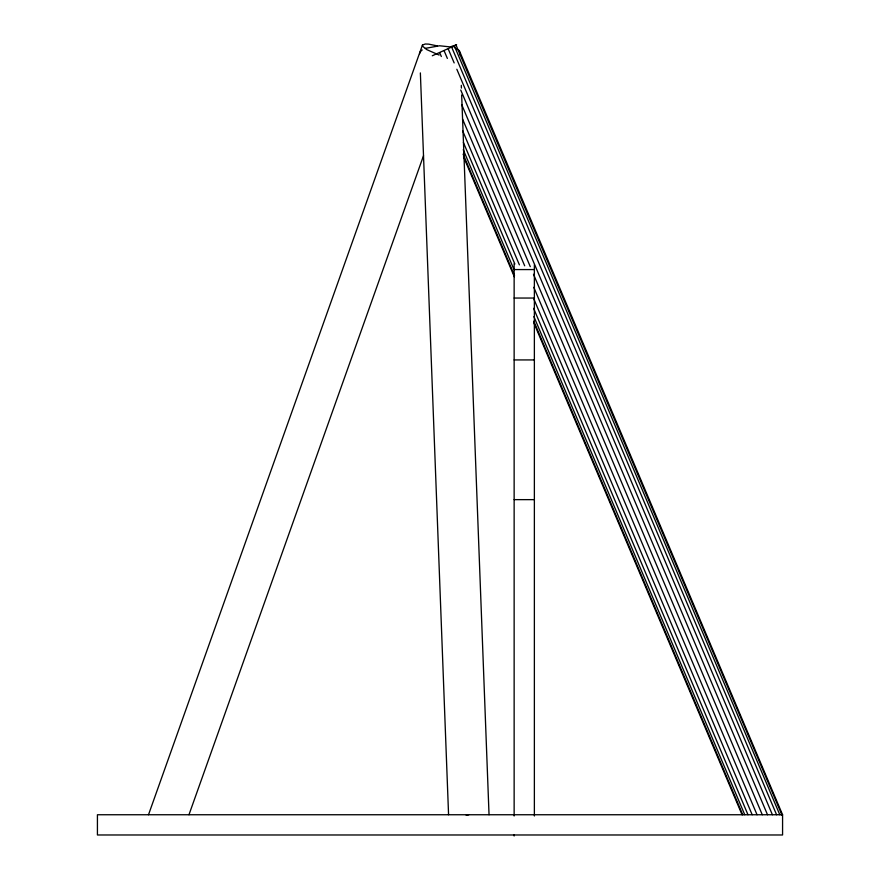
<?xml version="1.0" encoding="UTF-8"?>
<svg xmlns="http://www.w3.org/2000/svg" width="880" height="880" viewBox="0 0 880 880"><rect width="100%" height="100%" fill="white"/><g stroke="black" fill="none" stroke-linecap="round" stroke-linejoin="round"><path stroke-width="1.32" d="M455.026 47.905L459.283 50.523L782.573 814.748L782.573 834.977L97.427 834.977L97.427 814.748L782.573 814.748L781.891 814.913M419.628 53.68L420.244 51.777L422.202 49.973M148.5 814.748L422.433 45.078L425.26 44L428.692 44.132L437.14 45.87M188.969 814.748L423.522 155.705M432.3 55.77L456.61 44.814L451.385 46.486M425.348 48.367L439.56 45.771L452.87 47.19M466.202 815.265L468.809 814.748M514.14 269.566L534.369 269.566M514.14 298.045L534.369 298.045M514.14 359.931L534.369 359.931M514.14 499.642L534.369 499.642M439.109 55.066L426.745 49.61L422.686 46.288L422.433 45.078M456.093 45.232L782.034 815.254M454.443 46.112L779.801 814.748M451.77 47.399L776.589 814.748M448.261 49.005L454.157 62.931M456.83 69.256L772.398 814.748M444.147 50.82L447.359 58.41M460.746 90.035L767.514 814.748M439.714 52.723L441.331 56.518M461.692 104.621L530.277 266.651M533.489 274.241L762.278 814.748M462.572 119.086L524.678 265.804M533.786 287.309L757.042 814.748M462.671 130.845L519.398 264.847M533.841 298.98L752.169 814.748M463.408 142.483L514.855 264.022M533.61 308.341L747.978 814.748M463.254 149.71L514.096 269.819M533.896 316.602L744.755 814.748M463.111 154.165L514.536 275.649M533.819 321.2L742.742 814.748M463.529 156.761L514.404 276.969M533.687 322.52L742.049 814.748M460.042 52.382L460.152 55.121M461.296 85.349L461.406 88.088M461.659 94.963L489.038 814.748M420.365 72.919L448.569 814.748M534.369 264.869L534.369 815.98M514.14 263.692L514.14 815.98M514.14 834.812L514.14 836"/></g></svg>
